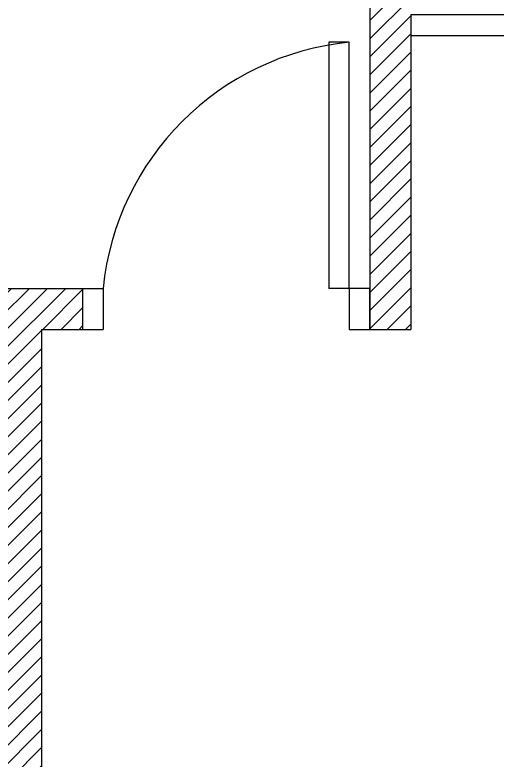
# Model space of a CAD drawing. Header units: inches. Extents: x 474 to 5633, y -332 to 1348.
# Drawn here: x 643.1 to 713.7, y 167.9 to 276.9 of the extents above; entities that cross this region are included whole.
import ezdxf

# ---------------------------------------------------------------- set-up
doc = ezdxf.new("R2010")
doc.units = ezdxf.units.IN
doc.header["$LTSCALE"] = 20
doc.header["$MEASUREMENT"] = 0
doc.layers.add('Doors', color=6, linetype='Continuous', plot=False)
doc.layers.add('Hatches', color=3, linetype='Continuous', plot=False)

# ---------------------------------------------------------------- blocks, each defined once
blk = doc.blocks.new('BDoor1')
at = {"layer": 'Doors'}
for p, q in [((-3, 42), (-6, 42)), ((-6, 42), (-6, 6)), ((-3, 6), (-3, 42)), ((-42, 6), (-42, 0)), ((-42, 6), (-39, 6)), ((-39, 6), (-39, 0)), ((-3, 6), (-6, 6)), ((0, 6), (-3, 6)), ((-3, 6), (-3, 0)), ((0, 0), (0, 6)), ((-42, 0), (-39, 0)), ((-3, 0), (0, 0))]:
    blk.add_line(p, q, dxfattribs=at)
blk.add_arc((0.99, 2.01), 40.19, 95.6957, 174.3043, dxfattribs=at)
blk = doc.blocks.new('slider')
at = {"layer": 'Doors'}
for p, q in [((-39, 3), (0, 3)), ((-39, 0), (-39, 3)), ((0, 3), (0, 0)), ((0, 0), (-39, 0))]:
    blk.add_line(p, q, dxfattribs=at)
blk.add_lwpolyline([(-78, 3), (-39, 3), (-39, 6), (-78, 6)], close=True, dxfattribs=at)

msp = doc.modelspace()

# ---------------------------------------------------------------- hatches: boundary and pattern name
at = {"layer": 'Hatches'}
h = msp.add_hatch(dxfattribs=at)
h.set_pattern_fill('ANSI31', color=256, scale=15, style=0)
h.paths.add_polyline_path([(1039.026, -83.101), (931.026, -83.101), (931.026, 134.899), (931.026, 142.899), (923.026, 142.899), (923.026, 136.899), (923.026, 134.899), (923.026, -83.101), (815.026, -83.101), (815.026, -89.101), (923.026, -89.101), (923.026, -245.101), (881.026, -245.101), (881.026, -253.101), (973.026, -253.101), (973.026, -245.101), (931.026, -245.101), (931.026, -89.101), (1039.026, -89.101)])
h.paths.add_polyline_path([(881.026, 142.899), (839.026, 142.899), (839.026, 166.899), (833.026, 166.899), (833.026, 139.161), (833.026, 50.899), (647.026, 50.899), (647.026, 122.899), (641.026, 122.899), (641.026, 8.899), (485.026, 8.899), (485.026, 53.899), (477.026, 53.899), (477.026, 0.899), (485.026, 0.899), (503.026, 0.899), (509.026, 0.899), (641.026, 0.899), (644.026, 0.899), (647.026, 0.899), (647.026, 8.899), (647.026, 42.899), (839.026, 42.899), (839.026, 134.899), (839.026, 136.899), (881.026, 136.899)])
h.paths.add_polyline_path([(1019.026, 155.556), (1019.026, 166.899), (1013.026, 166.899), (1013.026, 155.556), (1013.026, 142.899), (973.026, 142.899), (973.026, 136.899), (1013.026, 136.899), (1013.026, 134.899), (1013.026, 42.899), (1207.026, 42.899), (1207.026, 8.899), (1207.026, 0.899), (1210.026, 0.899), (1213.026, 0.899), (1345.026, 0.899), (1353.026, 0.899), (1369.026, 0.899), (1377.026, 0.899), (1377.026, 52.899), (1369.026, 52.899), (1369.026, 8.899), (1213.026, 8.899), (1213.026, 122.899), (1207.026, 122.899), (1207.026, 50.899), (1019.026, 50.899)])
h.paths.add_polyline_path([(839.026, 254.899), (833.026, 254.899), (833.026, 208.899), (839.026, 208.899)])
h.paths.add_polyline_path([(1019.026, 270.899), (1035.026, 270.899), (1035.026, 276.899), (1019.026, 276.899), (1019.026, 398.899), (1026.026, 398.899), (1026.026, 406.899), (989.026, 406.899), (989.026, 398.899), (1003.026, 398.899), (1009.026, 398.899), (1013.026, 398.899), (1013.026, 208.899), (1019.026, 208.899)])
h.paths.add_polyline_path([(941.026, 406.899), (893.026, 406.899), (893.026, 398.899), (901.026, 398.899), (907.026, 398.899), (911.026, 398.899), (911.026, 350.899), (917.026, 350.899), (917.026, 398.899), (941.026, 398.899)])
h.paths.add_polyline_path([(1210.026, 406.899), (1141.026, 406.899), (1141.026, 398.899), (1153.026, 398.899), (1153.026, 273.899), (1153.026, 270.899), (1153.026, 236.899), (1153.026, 230.899), (1159.026, 230.899), (1159.026, 236.899), (1159.026, 398.899), (1210.026, 398.899)])
h.paths.add_polyline_path([(1087.026, 406.899), (1062.026, 406.899), (1062.026, 398.899), (1069.026, 398.899), (1069.026, 270.899), (1075.026, 270.899), (1075.026, 273.899), (1075.026, 276.899), (1075.026, 398.899), (1087.026, 398.899)])
h.paths.add_polyline_path([(1333.026, 406.899), (1276.026, 406.899), (1276.026, 398.899), (1327.026, 398.899), (1327.026, 367.899), (1333.026, 367.899), (1333.026, 398.899)])
h.paths.add_polyline_path([(1333.026, 301.899), (1327.026, 301.899), (1327.026, 270.899), (1333.026, 270.899)])
h.paths.add_polyline_path([(1351.026, 206.899), (1345.026, 206.899), (1345.026, 170.899), (1213.026, 170.899), (1213.026, 230.899), (1213.026, 236.899), (1201.026, 236.899), (1201.026, 230.899), (1207.026, 230.899), (1207.026, 164.899), (1213.026, 164.899), (1369.026, 164.899), (1369.026, 118.899), (1377.026, 118.899), (1377.026, 170.899), (1369.026, 170.899), (1351.026, 170.899)])
h.paths.add_polyline_path([(1345.026, 236.899), (1247.026, 236.899), (1247.026, 230.899), (1345.026, 230.899)])
h.paths.add_polyline_path([(1345.026, -77.101), (1195.026, -77.101), (1195.026, -83.101), (1303.026, -83.101), (1303.026, -133.101), (1309.026, -133.101), (1309.026, -83.101), (1345.026, -83.101)])
h.paths.add_polyline_path([(1377.026, -138.601), (1369.026, -138.601), (1369.026, -167.101), (1309.026, -167.101), (1303.026, -167.101), (1303.026, -173.101), (1309.026, -173.101), (1369.026, -173.101), (1377.026, -173.101)])
h.paths.add_polyline_path([(1377.026, -83.101), (1369.026, -83.101), (1369.026, -102.601), (1377.026, -102.601)])
h.paths.add_polyline_path([(1309.026, -245.101), (1303.026, -245.101), (1261.026, -245.101), (1261.026, -253.101), (1309.026, -253.101)])
h.paths.add_polyline_path([(1195.026, -245.101), (1153.026, -245.101), (1153.026, -253.101), (1195.026, -253.101)])
h.paths.add_polyline_path([(1153.026, -77.101), (1147.026, -77.101), (1147.026, -83.101), (1121.026, -83.101), (1121.026, -89.101), (1147.026, -89.101), (1147.026, -221.101), (1153.026, -221.101)])
h.paths.add_polyline_path([(1087.026, -83.101), (1081.026, -83.101), (1081.026, -89.101), (1081.026, -245.101), (1039.026, -245.101), (1039.026, -253.101), (1087.026, -253.101), (1087.026, -245.101)])
h.paths.add_polyline_path([(773.026, -83.101), (767.026, -83.101), (767.026, -89.101), (767.026, -245.101), (767.026, -253.101), (815.026, -253.101), (815.026, -245.101), (773.026, -245.101)])
h.paths.add_polyline_path([(707.026, -89.101), (733.026, -89.101), (733.026, -83.101), (707.026, -83.101), (707.026, -77.101), (701.026, -77.101), (701.026, -83.101), (701.026, -221.101), (707.026, -221.101)])
h.paths.add_polyline_path([(659.026, -77.101), (509.026, -77.101), (509.026, -83.101), (545.026, -83.101), (545.026, -133.101), (551.026, -133.101), (551.026, -83.101), (659.026, -83.101)])
h.paths.add_polyline_path([(593.026, -245.101), (551.026, -245.101), (545.026, -245.101), (545.026, -253.101), (593.026, -253.101)])
h.paths.add_polyline_path([(701.026, -245.101), (659.026, -245.101), (659.026, -253.101), (701.026, -253.101)])
h.paths.add_polyline_path([(485.026, -126.101), (477.026, -126.101), (477.026, -173.101), (485.026, -173.101), (545.026, -173.101), (551.026, -173.101), (551.026, -167.101), (545.026, -167.101), (485.026, -167.101)])
h.paths.add_polyline_path([(485.026, -83.101), (477.026, -83.101), (477.026, -90.101), (485.026, -90.101)])
h.paths.add_polyline_path([(647.026, 230.899), (653.026, 230.899), (653.026, 236.899), (641.026, 236.899), (641.026, 230.899), (641.026, 170.899), (509.026, 170.899), (509.026, 206.899), (503.026, 206.899), (503.026, 170.899), (485.026, 170.899), (477.026, 170.899), (477.026, 119.899), (485.026, 119.899), (485.026, 164.899), (647.026, 164.899), (647.026, 170.899)])
h.paths.add_polyline_path([(607.026, 236.899), (509.026, 236.899), (509.026, 230.899), (607.026, 230.899)], flags=17)
h.paths.add_polyline_path([(578.026, 406.899), (521.026, 406.899), (521.026, 398.899), (521.026, 367.899), (527.026, 367.899), (527.026, 398.899), (578.026, 398.899)])
h.paths.add_polyline_path([(527.026, 301.899), (521.026, 301.899), (521.026, 270.899), (527.026, 270.899)])
h = msp.add_hatch(dxfattribs=at)
h.set_pattern_fill('ANSI31', color=256, scale=15, style=0)
h.paths.add_polyline_path([(713.026, 406.899), (644.026, 406.899), (644.026, 398.899), (695.026, 398.899), (695.026, 230.899), (701.026, 230.899), (701.026, 236.899), (701.026, 273.899), (701.026, 276.899), (701.026, 398.899), (713.026, 398.899)])

# ---------------------------------------------------------------- linework, layer by layer
for p, q in [((695.026, 398.899), (695.026, 236.899)), ((695.026, 398.899), (695.026, 230.899)), ((701.026, 273.899), (701.026, 236.899)), ((641.026, 236.899), (653.026, 236.899)), ((653.026, 236.899), (653.026, 230.899)), ((701.026, 236.899), (701.026, 230.899)), ((647.026, 230.899), (647.026, 170.899)), ((647.026, 230.899), (653.026, 230.899)), ((695.026, 230.899), (701.026, 230.899)), ((647.026, 170.899), (647.026, 164.899))]:
    msp.add_line(p, q)

# ---------------------------------------------------------------- block references
at = {"layer": 'Doors'}
for name, p in [('slider', (779.026, 270.899)), ('BDoor1', (695.026, 230.899))]:
    msp.add_blockref(name, p, dxfattribs=at)

doc.saveas('drawing.dxf')
